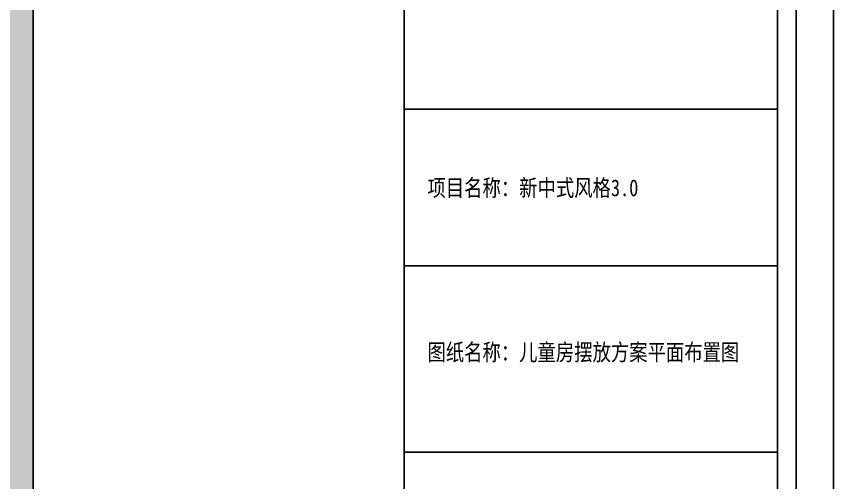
# Model space of a CAD drawing. Extents: x 422240 to 534325, y -8262 to 172635.
# Drawn here: x 458254 to 460788, y 20901 to 22348 of the extents above; entities that cross this region are included whole.
import ezdxf

# ---------------------------------------------------------------- set-up
doc = ezdxf.new("R2010")
doc.units = 0
doc.header["$LTSCALE"] = 1000
doc.header["$MEASUREMENT"] = 0
doc.layers.add('活动家具', color=7, linetype='Continuous')
doc.styles.add('WJ', font='', dxfattribs={"width": 0.8, "height": 135})
doc.styles.get('WJ').set_extended_font_data('FangSong_GB2312')

# ---------------------------------------------------------------- blocks, each defined once
blk = doc.blocks.new('儿童房摆放方案图框')
at = {"color": 251}
blk.add_line((25026.8, 493.2), (25026.8, 17757), dxfattribs=at)
for p, q in [((21375.6, 667.1), (21375.6, 17583.2)), ((24852.9, 667.1), (24852.9, 17583.2)), ((21375.6, 13356), (24852.9, 13356)), ((21375.6, 11897.8), (24852.9, 11897.8)), ((21375.6, 10159.1), (24852.9, 10159.1))]:
    blk.add_line(p, q)
blk.add_lwpolyline([(-25.1, 145.5), (25374.5, 145.5), (25374.5, 18104.8), (-25.1, 18104.8)], close=True)
at = {"char_height": 156.481, "attachment_point": 1, "style": 'WJ'}
for s, insert, width in [('{\\fSimSun|b0|i0|c134|p2;项目名称：新中式风格}3.0', (21593.2, 12701.5), 2579.148), ('{\\fSimSun|b0|i0|c134|p2;图纸名称：儿童房摆放方案平面布置图}', (21593.2, 11169.7), 3037.946)]:
    blk.add_mtext(s, dxfattribs=dict(at, insert=insert, width=width))

msp = doc.modelspace()

# ---------------------------------------------------------------- hatches: boundary and pattern name
at = {"layer": '活动家具'}
h = msp.add_hatch(dxfattribs=at)
h.set_pattern_fill('钢筋混凝土', color=251, scale=10, angle=180)
h.set_pattern_definition([(225, (-64327.5, -17643.38), (17.6776695, -17.6776695), []), (230, (-64327.5, -17643.38), (-71.726018, 6.2752135), [7.5, -82.5]), (175, (-64327.5, -17643.38), (13.875133, -75.219213), [6, -66]), (280.4514, (-64333.48, -17642.86), (-57.850938, -68.943954), [6.374019, -70.114211]), (226.1842, (-64327.5, -17663.38), (-106.724105, 16.551901), [11.25, -123.75]), (276.6356, (-64336.39, -17662), (-93.46627, -97.411787), [9.561029, -105.1713]), (171.1842, (-64327.5, -17663.38), (-93.466195, -97.41186), [9, -99]), (201, (-64337.5, -17658.38), (-59.690705, 40.261889), [7.5, -82.5]), (146, (-64337.5, -17658.38), (-24.331533, -72.515005), [6, -66]), (251.4514, (-64342.474, -17655.025), (-84.022263, -32.25305), [6.374019, -70.114211]), (217.5, (-64327.5, -17643.38), (-1.2159855, -33.2893854), [0, -65.2, 0, -67, 0, -66.25]), (187.5, (-64327.5, -17643.38), (-26.3069537, -39.4411712), [0, -38.2, 0, -63.7, 0, -25.25]), (147.5, (-64305.2, -17643.38), (-53.3822436, 2.2554872), [0, -25, 0, -78, 0, -103.5]), (137.5, (-64295.2, -17643.38), (-58.318617, -10.0104982), [0, -32.5, 0, -51.8, 0, -73.5])])
h.paths.add_polyline_path([(458306.8, 23107), (453906.8, 23107), (453906.8, 18637), (458306.8, 18637)])
h.paths.add_polyline_path([(458206.8, 22987), (458206.8, 18737), (454006.8, 18737), (454006.8, 22987)], flags=16)

# ---------------------------------------------------------------- linework, layer by layer
msp.add_lwpolyline([(458306.8, 23107), (458306.8, 18637), (453906.8, 18637), (453906.8, 23107)], close=True)

# ---------------------------------------------------------------- block references
at = {"xscale": 0.3330153595476334, "yscale": 0.3330153595476334, "zscale": 0.3330153595476334}
msp.add_blockref('儿童房摆放方案图框', (452338.2, 17612.5), dxfattribs=at)

doc.saveas('drawing.dxf')
